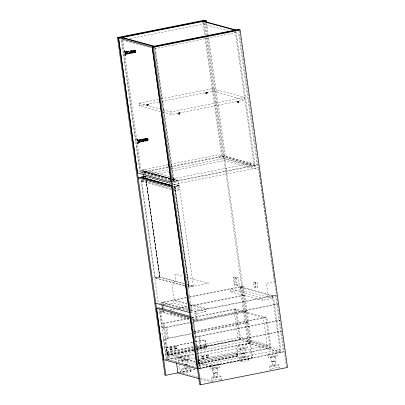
<?xml version="1.0" encoding="UTF-8"?>
<svg xmlns="http://www.w3.org/2000/svg" width="405" height="405" viewBox="0 0 405 405"><rect width="100%" height="100%" fill="white"/><g stroke="black" fill="none" stroke-linecap="round" stroke-linejoin="round"><path stroke-width="0.3" stroke-dasharray="2.02 1.52" d="M141.517 179.931L155.282 277.926L159.722 276.954L146.205 180.929M173.608 186.32L174.894 186.659L179.293 185.556L174.823 186.351L188.953 287.11L193.433 286.193L189.024 287.12L174.783 186.447L179.197 185.485L179.324 185.758M175.081 349.196L174.54 348.634L175.203 348.265M174.874 349.11L174.707 348.68L175.092 348.265M175.244 348.305L175.38 348.852L175.026 349.145M206.251 357.407L206.52 356.906L207.208 357.083L207.021 357.807L206.251 357.407L206.585 357.757M206.418 357.453L206.915 356.911M125.287 55.414C127.064 54.154 124.335 51.04 124.806 50.731C126.183 51.496 127.221 55.379 124.963 55.384L124.32 50.817M137.685 143.613C138.763 142.373 138.085 139.816 136.718 139.016L137.361 143.583C138.697 144.15 139.3 141.087 137.558 142.12L138.444 142.368L140.322 142.104L148.119 140.444L147.855 138.601L146.564 138.464L137.285 140.145L137.558 142.282L147.673 140.216L147.385 138.606L139.685 140.226L138.682 139.953L139.644 140.343L146.985 138.804L147.207 140.378L141.542 141.583L141.32 140.008M159.702 276.99L146.139 180.934L159.722 276.995L155.221 277.886L159.722 276.954L184.999 283.89M193.367 286.178L179.278 185.53L174.828 186.452L189.049 287.104L187.728 286.755M202.247 357.828C203.189 358.982 200.895 358.607 202.196 357.838M145.663 177.825L145.461 176.286L170.859 183.252M145.754 139.502L145.319 139.872L145.385 140.398L145.922 140.565L146.382 140.201L146.306 139.674L145.699 139.487L145.263 139.857L145.567 140.535L147.207 140.378M147.278 104.596L148.063 104.571L146.691 104.611L148.407 104.419L147.729 104.632M179.293 113.015L178.524 113.116L179.248 112.98M206.201 92.866L206.904 92.897L207.284 92.467L206.965 92.38L207.087 93.246A0.79 0.734 -74.7 0 1 205.639 93.535L205.517 92.669L207.304 92.497M237.472 101.488L238.201 101.402M147.85 105.27L147.845 104.971M147.911 105.178L147.658 105.492M179.207 114.185L178.878 113.957L179.025 113.501M206.105 93.388L206.241 93.12M237.811 102.035L238.12 101.685M238.368 102.354L238.474 101.888M238.515 102.197L237.791 102.176L238.317 102.419M174.803 186.411L173.578 186.077L174.909 186.437M159.707 277.03L184.984 283.925M173.264 183.91L179.182 185.475M184.812 285.97L155.252 277.916M178.959 113.577L178.888 113.871M179.359 114.139L179.435 113.466M206.727 93.631C204.935 93.737 207.983 94.001 206.378 93.023M179.218 185.536L173.163 183.835M134.592 50.6L128.922 51.805L129.144 53.384L134.814 52.179L134.592 50.6L133.539 50.362L135.042 50.407L135.209 52.058L125.18 54.047M137.265 140.176L140.039 140.16L147.931 138.48L148.225 140.581L140.332 142.261L137.614 142.266L137.786 143.502L138.11 143.527M146.716 105.265A0.79 0.734 -74.7 0 0 148.164 104.976L148.043 104.11L148.362 104.196L146.595 104.399L146.787 105.285A0.79 0.734 -74.7 0 0 148.235 104.996L148.139 104.323M178.139 112.985L179.926 112.808L180.048 113.673A0.79 0.734 -74.7 0 1 178.6 113.962L178.478 113.096L178.139 112.985L178.433 113.268L179.881 112.98L179.977 113.653A0.79 0.734 -74.7 0 1 178.529 113.942M178.165 113.177L179.881 112.98M237.062 101.255L238.849 101.078L238.965 101.944A0.79 0.734 -74.7 0 1 237.522 102.232L237.082 101.28L237.355 101.539L238.803 101.25L238.899 101.923A0.79 0.734 -74.7 0 1 237.452 102.212L237.355 101.539M237.087 101.447L238.803 101.25M129.818 52.868L134.814 52.179M142.211 141.067L146.175 140.272L145.83 140.54L145.182 140.125L145.77 139.507M145.739 177.815L145.516 176.281L145.785 177.815M184.974 364.47L186.857 364.454L185.308 364.905M184.381 368.844L187.419 368.439L184.422 368.904L183.981 365.998M214.235 373.157L217.277 372.752L217.834 376.736L216.285 377.187L214.797 377.141L214.235 373.157L217.277 372.752M214.797 377.141L217.834 376.736M241.729 353.332L244.767 352.927L245.329 356.911L243.78 357.362L242.286 357.316L241.729 353.332L244.767 352.927M242.286 357.316L245.329 356.911M272.145 361.63L275.182 361.225L275.744 365.209L274.195 365.659L272.707 365.614L272.145 361.63L275.182 361.225M272.707 365.614L275.744 365.209M147.218 104.92L147.491 104.763M147.319 104.849L147.147 105.163L147.896 105.027M206.14 93.191L206.413 93.034M238.469 102.288L238.191 102.44M127.433 53.354L126.542 53.592L127.55 53.865L129.225 53.531L128.967 51.693L127.286 52.022L126.284 51.749L127.246 52.139L128.922 51.805M139.831 141.553L138.94 141.796L139.943 142.069L147.319 140.52L147.061 138.682L145.937 138.561L146.985 138.804M145.496 176.357L170.849 183.212M189.008 287.079L187.718 286.715M147.293 104.672L148.017 104.556M135.057 50.438L135.209 52.058M133.098 50.59L133.66 50.741L133.883 52.321L133.316 52.169C131.655 50.028 135.523 49.638 134.536 51.987L135.26 51.987M133.316 52.159L134.536 51.987M145.491 138.788L146.058 138.945L146.276 140.52L145.714 140.368C144.048 138.227 147.916 137.842 146.934 140.186L147.673 140.216M145.714 140.358L146.934 140.186M133.377 51.303L132.916 51.668L133.225 52.351L132.901 52.174L132.825 51.643L133.285 51.278L133.873 51.46L133.944 51.992L133.523 52.366L132.941 52.184L132.87 51.658L133.306 51.288L133.913 51.47L133.984 52.002L133.169 52.336M171.73 348.933L171.376 349.373L171.781 349.859M171.725 349.804L172.084 349.363L171.679 348.877M145.765 176.2L145.82 177.623M268.135 297.037L266.379 283.419L274.468 281.566L258.8 170.404M207.816 355.833C208.489 355.514 207.765 354.385 208.342 355.463C208.074 356.552 206.864 355.099 207.968 354.977M125.717 55.328L125.393 55.298L125.221 54.067L127.939 54.062L135.827 52.382L135.533 50.276L134.146 50.129L124.907 52.078L125.788 52.326L127.666 52.063M126.284 51.749L133.559 50.493M131.382 50.888L131.827 50.595M124.806 50.731L124.867 51.972L134.166 50.261L135.462 50.397L135.721 52.24L134.425 52.103L131.007 52.822L130.8 51.693L131.007 52.761M135.721 52.24L127.924 53.905L125.16 53.926L132.126 52.696M147.931 138.48L146.544 138.333L137.3 140.277L138.186 140.525L140.059 140.267M138.682 139.953L145.952 138.692M143.775 139.087L144.226 138.793M148.119 140.444L146.823 140.302L143.405 141.021L143.193 139.892L143.4 140.96M138.626 142.008L144.519 140.899M237.993 101.706L238.51 101.898M171.512 347.242L171.168 347.551L171.315 348.092M171.472 348.118L171.816 347.814L171.669 347.272M170.211 347.505C169.918 348.913 169.255 347.829 170.323 347.495M170.171 348.376C170.465 346.969 171.123 348.052 170.054 348.386M170.485 349.186L170.08 349.576L170.318 350.077M170.368 350.072L170.773 349.677L170.535 349.176M126.304 51.88L127.119 51.718M126.542 53.592L129.838 53.111L130.238 52.792L129.965 52.199L129.382 52.275L129.19 52.726L129.99 52.974L129.878 52.174M138.697 140.084L139.512 139.922M138.94 141.796L142.145 141.284L142.575 140.727L142.018 140.368L141.588 140.925L142.231 141.31L142.666 140.753L142.271 140.378M135.533 50.276L127.641 51.956L124.922 51.962L125.16 54.078M135.462 50.397L128.663 51.865L128.922 53.703M132.111 51.582C130.567 51.172 130.911 53.617 132.258 52.635L132.111 51.582L130.861 51.708M144.509 139.786C142.96 139.371 143.304 141.821 144.656 140.834L144.509 139.786L143.481 139.968M206.985 92.841L205.613 92.882L205.71 93.555A0.79 0.734 -74.7 0 0 207.157 93.266L207.061 92.593L205.613 92.882M131.863 51.096L134.662 50.478L134.921 52.321L132.121 52.934M130.8 51.693L131.833 51.506L131.979 52.559L130.947 52.741M131.235 52.822L132.258 52.635M144.529 139.345L141.056 140.064L141.315 141.907M143.193 139.892L144.231 139.71L144.377 140.758L143.628 141.021M143.345 140.945L144.377 140.758M130.121 38.612L203.315 24.042L227.974 30.77M124.664 50.969L125.089 50.883M124.948 51.268L125.378 51.182M125.221 51.693L125.646 51.607M125.454 52.215L125.879 52.129M133.66 50.741L134.45 50.584M125.636 52.797L126.066 52.711M125.758 53.404L126.183 53.318M130.506 52.787L129.438 52.999M125.778 54.513L126.203 54.432M154.558 48.792L235.194 32.739L234.9 30.653M125.677 54.948L126.102 54.862M125.509 55.252L125.94 55.166M124.963 55.384L125.454 55.333M160.41 111.583L139.355 105.842L138.991 103.234L158.73 99.306M161.195 98.815L212.392 88.624L244.271 97.316L244.635 99.924L171.239 114.539L162.815 112.241M139.355 105.842L159.094 101.913M161.56 101.422L212.757 91.231L244.635 99.924M147.602 104.601L147.304 104.606L148.063 104.571M147.324 104.611L148.038 104.47M206.261 92.978L206.96 92.74M206.18 93.671L206.069 93.378L206.758 93.165M147.197 105.265L147.911 105.123M163.053 109.795L170.869 111.932L244.271 97.316M178.853 113.81L179.501 113.532M238.525 101.949L237.811 102.09M178.904 113.916L179.612 113.775M136.718 139.016L137.487 139.082L138.044 139.811L138.626 142.104L138.176 141.998M137.057 139.168L137.487 139.082M137.346 139.467L137.771 139.386M137.614 139.892L138.044 139.811M137.847 140.413L138.277 140.332M146.058 138.945L146.843 138.788M138.034 141.001L138.459 140.915M138.151 141.603L138.581 141.517M142.904 140.986L141.831 141.198M138.171 142.717L138.601 142.631M138.07 143.147L138.5 143.061M137.908 143.456L138.333 143.37M137.361 143.583L137.852 143.532M168.105 164.769L140.955 170.176L169.832 178.048M170.576 164.278L218.7 154.7L250.579 163.392L250.948 165.999L219.065 157.307L218.7 154.7M168.151 166.992L140.368 172.52L121.703 39.73M170.343 166.551L224.335 155.803L258.132 165.022L174.16 181.739L173.203 181.475L154.28 46.813M205.072 38.278L221.707 156.659L222.578 156.487L254.963 165.321L236.216 31.909M167.873 167.498L141.325 172.783L122.659 39.994M170.323 167.007L225.291 156.067L208.565 37.057M144.641 174.347L168.844 169.533M171.33 169.037L224.699 158.411L258.496 167.63L178.438 183.566L173.006 182.088M150.088 175.34L168.617 171.654M171.705 171.037L224.912 160.456L258.694 169.72M171.188 189.484L141.618 181.415L141.507 180.65L143.679 180.22L156.355 183.673M141.618 181.415L145.238 180.696M172.839 178.868L250.579 163.392M172.945 179.638L174.768 179.38L172.363 178.721M173.203 181.475L257.17 164.764L238.423 31.347M221.707 156.659L254.097 165.493L254.963 165.321M171.72 181.951L173.568 181.582L154.791 47.998M172.348 179.536L177.78 181.02L179.03 189.915L175.411 190.633L174.206 190.304M233.169 277.212L235.183 276.812L238.261 277.653L239.36 285.439L237.34 285.839L234.262 284.998L233.169 277.212L236.247 278.053L238.261 277.653M236.277 284.599L234.262 284.998L235.183 276.812L236.277 284.599L239.36 285.439M253.454 282.488L255.439 282.093L257.135 282.553L257.782 287.185L255.798 287.58L254.102 287.115L253.454 282.488L255.15 282.948L257.135 282.553M161.843 304.17L161.585 302.327L186.416 297.386M189.505 296.769L242.661 286.188L243.618 286.451L251.551 342.898L196.734 353.813M240.033 287.044L240.899 286.872L273.289 295.706L281.222 352.158L280.356 352.33L247.966 343.496L240.033 287.044L272.418 295.878L273.289 295.706M186.756 297.771L163.266 302.444L164.101 308.377M189.226 297.28L243.618 286.451M163.635 305.051L173.77 303.036L187.601 306.808M272.535 298.419L262.399 300.434L262.035 297.827L230.151 289.13L230.521 291.737L240.651 289.722L272.535 298.419L272.165 295.812M254.102 287.115L256.087 286.72L257.782 287.185M189.651 322.896L163.164 328.171L162.202 327.908L159.833 311.035L161.463 310.711M163.559 311.08L159.94 311.804L190.117 320.031M169.741 309.85L174.069 308.99M177.775 308.251L187.667 306.281M190.137 305.79L243.911 295.088L244.868 295.346L190.477 306.175M164.516 311.344L160.896 312.063L163.164 328.171M170.08 310.235L174.408 309.374M178.114 308.635L188.006 306.666M191.155 310.397L195.382 311.546L276.453 295.407L275.496 295.149L195.149 311.141L196.4 320.041M190.006 312.301L191.848 311.936L174.236 186.614M190.244 305.021L205.284 309.126L205.649 311.734L195.514 313.748L191.302 312.599M195.316 361.584L167.356 353.96L163.043 323.281L189.029 318.107M192.122 317.49L235.432 308.868L266.748 317.414L271.056 348.092L198.673 362.5M163.043 323.281L164 323.539L189.368 318.492M191.843 318.001L236.388 309.131L240.697 339.81L196.152 348.68M162.202 327.908L189.93 322.39M193.018 321.772L246.174 311.192L247.131 311.455L192.739 322.284M194.02 331.437L265.791 317.15L270.1 347.829L198.334 362.116M194.359 331.822L266.748 317.414M196.455 367.492L166.622 359.356L163.757 338.955L191.479 333.431M193.954 332.94L247.723 322.238L248.68 322.496L194.294 333.325M163.757 338.955L164.714 339.213L191.818 333.816M196 337.127L279.966 320.411L279.01 320.152L195.043 336.864L196 337.127L193.631 320.254L192.421 319.925M193.944 350.482L168.08 355.63L167.29 355.418L166.192 347.591L192.674 342.321M195.134 341.83L205.158 339.916L206.191 347.277L206.641 347.399L206.277 344.792L195.807 346.877M166.192 347.591L192.841 342.367M195.306 341.876L205.158 339.916M193.312 346.564L167.948 351.611L196.749 359.468M195.787 346.072L240.332 337.203L269.735 345.222L197.969 359.508M193.711 349.976L167.842 355.124L167.478 352.517L193.342 347.368M167.478 352.517L193.514 347.414M195.974 346.923L206.444 344.837L206.879 347.905L196.405 349.991M167.356 353.96L193.96 348.664M196.435 348.168L239.74 339.547L271.056 348.092M197.554 348.173L281.521 331.457L280.564 331.194L196.597 347.91L197.554 348.173L200.419 368.575L284.386 351.859L283.429 351.596L199.462 368.312L192.78 320.76L276.747 304.044L277.703 304.307L193.737 321.023L192.532 320.689M193.681 349.171L168.313 354.218L164 323.539M166.359 347.637L167.392 355.003L193.873 349.733M196.339 349.242L206.191 347.277M196.172 349.485L206.641 347.399M167.29 355.418L193.772 350.143M196.233 349.652L206.089 347.692L206.879 347.905M194.506 351.575L167.214 357.007L196.086 364.885M196.987 351.079L247.855 340.954L279.733 349.652L280.098 352.259M165.012 359.478L166.242 359.235L196.268 367.421M166.622 359.356L194.405 353.823M196.876 353.332L250.594 342.64L251.551 342.898M247.966 343.496L248.837 343.318L281.222 352.158M194.253 354.304L167.584 359.615L164.714 339.213M236.869 348.563L237.735 355.884L198.936 363.604L197.903 356.243L236.869 348.563L237.968 356.39L199.169 364.11L198.379 363.898L237.178 356.172L237.968 356.39M198.293 363.285L197.949 360.83L236.748 353.104L237.284 355.757L237.735 355.884M197.949 360.83L236.92 353.15M237.284 355.757L198.485 363.482L198.936 363.604M199.098 365.705L279.733 349.652M179.197 372.17L194.709 369.082M199.052 368.216L251.788 357.716L252.745 357.979L207.694 37.417M198.025 368.773L199.868 368.408L192.648 317.019M179.131 372.63L195.666 369.34M199.387 368.601L252.745 357.979M145.486 176.58L170.89 183.465M206.555 92.846L206.94 92.826M206.626 92.861L206.226 92.877M208.064 308.995L189.915 304.084M206.651 355.225L206.201 355.555L206.373 356.091M206.418 356.111L206.864 355.782L206.697 355.246M203.325 358.466C204.707 357.888 202.505 357.149 203.28 358.44M176.256 346.331C175.061 346.574 176.59 347.824 176.428 346.538C176.464 345.764 176.732 347.758 175.993 347.186M147.455 104.753L147.835 104.895M179.162 113.405L179.471 113.476M171.629 347.237L170.971 347.622L171.528 348.173M171.356 348.123L172.014 347.738L171.457 347.191M176.494 348.001L176.038 348.315L176.185 348.857M176.226 348.892L176.686 348.578L176.54 348.037M203.34 355.889C202.449 356 203.3 357.493 202.682 356.273M203.067 356.775C203.836 354.988 204.206 357.007 202.956 356.749M208.21 356.653C207.395 356.876 208.033 358.243 207.583 356.916C208.302 355.777 209.188 357.974 207.826 357.514M207.937 357.539L208.398 357.23L208.317 356.678M155.221 277.87L184.705 285.895M202.034 356.147L201.579 356.456L201.725 357.002M201.766 357.033L202.227 356.724L202.08 356.182M174.914 349.15L175.578 348.776L175.036 348.219M206.626 357.797L207.092 357.499L206.955 356.952M137.204 138.93L137.32 140.165M241.785 361.432L240.909 361.442A4.718 0.739 -8 0 1 241.517 360.242A4.718 0.739 -8 0 1 248.386 359.549L248.695 359.63M183.875 372.959L182.999 372.97A4.718 0.739 -8 0 1 183.607 371.775A4.718 0.739 -8 0 1 190.477 371.076L190.785 371.157M133.675 51.319L133.093 51.435L132.997 52.199M129.965 52.199L129.306 52.503L129.58 53.095M145.684 139.482L146.266 139.659L146.342 140.191L145.906 140.56L145.284 140.155M142.363 140.403L141.704 140.707L141.973 141.299M135.827 52.382L133.777 52.068M148.225 140.581L146.175 140.272M174.879 346.548C172.95 347.89 176.438 347.48 175.152 346.645M175.051 346.594L174.489 346.903L174.763 347.49M174.595 347.444L175.102 347.242L175.071 346.675M171.497 349.793C173.71 349.383 170.075 348.396 171.669 349.839M271.33 369.735A4.733 0.739 -8 0 1 271.917 368.535A4.733 0.739 -8 0 1 278.812 367.831L279.111 367.927M176.362 346.351L175.643 346.589L176.053 347.212M208.074 355.003L207.355 355.241L207.876 355.884M147.223 105.391L147.506 105.538M203.452 355.914L202.844 355.954L202.049 357.073L201.381 356.532L201.867 356.101L202.419 356.648M170.156 347.45L170.434 347.52M169.943 348.361L170.221 348.432M187.5 303.431L174.175 299.796L172.241 286.315L175.775 280.007L174.93 274.069L183.936 276.524M186.346 277.182L208.646 283.242L193.544 286.229L187.404 284.507M233.994 32.41L235.194 32.739M122.674 40.095L150.949 47.805M131.979 52.559L131.772 51.491M126.527 53.46L127.469 53.718M207.061 92.593L207.33 92.689M138.991 103.234L160.046 108.975M144.231 139.71L144.317 140.743M144.656 140.834L144.453 139.771M138.92 141.664L139.867 141.917M169.72 176.651L143.851 169.599L144.22 172.206M172.125 177.309L175.735 178.296L176.099 180.903M142.514 170.652L169.584 178.038M172.591 178.858L174.393 179.349M142.889 170.682L143.345 171.274L169.811 178.494M172.819 179.314L175.223 179.972M170.227 178.823L144.276 171.74L144.57 173.826M172.641 179.481L178.068 180.959L178.438 183.566M141.067 170.94L169.938 178.818M169.938 178.878L143.988 171.801L144.236 173.578M170.085 179.263L143.264 171.943L143.522 173.785M172.489 179.916L177.056 181.162M169.963 179.567L143.497 172.348L143.345 171.274M172.368 180.225L175.375 181.045M170.196 180.655L139.983 172.398L121.12 38.191M173.294 184.108L179.314 185.763M173.867 187.373L178.094 188.527M156.705 183.824L169.978 187.444M173.856 188.446L179.03 189.915M141.507 180.65L171.082 188.715M174.099 189.54L175.304 189.869M230.521 291.737L262.399 300.434M187.328 284.619L193.408 286.224M187.237 304.201L173.401 300.429L173.77 303.036M190.608 307.633L205.649 311.734M187.93 309.172L162.309 302.186L162.562 303.963M190.674 309.921L196.106 311.404L197.356 320.299L192.527 318.983M161.585 302.327L188.138 309.572M188.249 310.954L158.223 302.763L140.965 179.947M191.59 317.596L196.415 318.912M162.607 310.767L163.817 311.096M170.454 312.908L189.16 318.011M192.178 318.836L195.802 319.823M170.201 312.893L188.305 317.829M159.833 311.035L189.403 319.1M248.376 359.539L248.822 359.66A4.718 0.739 -8 0 1 247.055 360.688A4.718 0.739 -8 0 1 241.851 361.437M278.792 367.836L279.237 367.958A4.733 0.739 -8 0 1 279.379 368.125L278.903 364.789A4.733 0.739 -8 0 0 271.978 365.062A4.733 0.739 -8 0 0 271.785 366.383A4.733 0.739 -8 0 0 278.908 364.789M197.903 356.243L199.169 364.11M202.925 358.101C204.895 359.777 203.35 355.909 203.092 358.126M195.706 361.822L178.205 357.048L179.066 363.184M198.723 362.647L212.002 366.267L214.073 380.994M167.392 355.003L167.842 355.124M195.661 362.971L175.745 357.539L176.433 362.445M198.678 363.796L209.542 366.758M198.668 368.079L199.868 368.408M199.462 368.312L200.419 368.575M190.466 371.071L190.912 371.193A4.718 0.739 -8 0 1 189.145 372.215A4.718 0.739 -8 0 1 183.946 372.964M221.327 379.485L220.882 379.363L221.206 379.455M197.863 377.161L180.362 372.387L179.157 363.796M200.278 377.819L214.159 381.606M200.232 378.969L211.699 382.097M159.935 277.025L146.261 180.746M179.309 113.096L178.549 113.218M147.258 105.401L147.147 105.108M147.445 138.611L147.607 140.257M239.289 30.983L267.978 235.092M268.064 235.715L284.695 354.051M284.786 354.674L286.193 364.692M286.279 365.32L286.543 367.198M275.496 295.149L283.429 351.596M235.168 30.826L254.097 165.493M272.418 295.878L280.356 352.33M277.228 352.796A4.733 0.739 -8 0 1 270.1 354.39A4.733 0.739 -8 0 1 270.292 353.069A4.733 0.739 -8 0 1 277.228 352.796L277.688 356.142A4.733 0.739 -8 0 1 270.57 357.736A4.733 0.739 -8 0 1 270.763 356.415A4.733 0.739 -8 0 1 277.693 356.142M275.354 356.451A2.364 0.37 -8 0 1 271.79 357.25A2.364 0.37 -8 0 1 271.887 356.592A2.364 0.37 -8 0 1 275.354 356.451L276.002 361.113A2.364 0.37 -8 0 1 272.443 361.913A2.364 0.37 -8 0 1 272.54 361.25A2.364 0.37 -8 0 1 276.007 361.113M270.672 357.078L271.325 361.736M267.862 354.041L268.333 357.387M269.548 366.034L270.019 369.38M255.439 282.093L256.087 286.72M255.15 282.948L255.798 287.58M206.631 23.277L208.216 34.552M205.674 23.014L207.345 34.916M204.712 22.756L206.388 34.648M206.737 37.154L251.788 357.716M203.826 23.07L205.497 34.972M205.851 37.478L222.578 156.487M240.899 286.872L248.837 343.318M202.945 21.435L203.315 24.042M212.392 88.624L212.757 91.231M240.286 287.115L240.651 289.722M247.855 340.954L248.219 343.561M202.784 21.991L204.631 35.144M246.807 344.498A4.733 0.739 -8 0 1 239.684 346.093A4.733 0.739 -8 0 1 239.876 344.771A4.733 0.739 -8 0 1 246.807 344.498L247.268 347.844M248.493 356.491A4.733 0.739 -8 0 1 241.37 358.086A4.733 0.739 -8 0 1 241.562 356.764A4.733 0.739 -8 0 1 248.493 356.491L248.953 359.837M236.247 278.053L237.34 285.839M244.934 348.158A2.364 0.37 -8 0 1 241.375 348.953A2.364 0.37 -8 0 1 241.471 348.295A2.364 0.37 -8 0 1 244.934 348.158L245.587 352.816A2.364 0.37 -8 0 1 242.028 353.616A2.364 0.37 -8 0 1 242.124 352.952A2.364 0.37 -8 0 1 245.592 352.816M235.432 308.868L239.74 339.547M240.256 348.781L240.909 353.438M237.446 345.743L237.917 349.09M239.132 357.736L239.603 361.083M236.748 353.104L237.178 356.172M219.318 364.323A4.733 0.739 -8 0 1 212.19 365.917A4.733 0.739 -8 0 1 212.382 364.601A4.733 0.739 -8 0 1 219.318 364.323L219.778 367.669A4.733 0.739 -8 0 1 212.66 369.264A4.733 0.739 -8 0 1 212.853 367.948A4.733 0.739 -8 0 1 219.788 367.669M221.003 376.316A4.733 0.739 -8 0 1 213.875 377.911A4.733 0.739 -8 0 1 214.068 376.594A4.733 0.739 -8 0 1 221.003 376.316L221.464 379.662A4.718 0.739 -8 0 0 221.322 379.49M217.444 367.983A2.364 0.37 -8 0 1 213.881 368.778A2.364 0.37 -8 0 1 213.977 368.12A2.364 0.37 -8 0 1 217.444 367.983L218.093 372.641A2.364 0.37 -8 0 1 214.534 373.44A2.364 0.37 -8 0 1 214.63 372.777A2.364 0.37 -8 0 1 218.098 372.641M212.762 368.606L213.42 373.263M209.952 365.568L210.423 368.914M211.638 377.561L212.109 380.908M204.991 339.871L206.089 347.692M170.869 111.932L171.239 114.539M155.323 47.699L174.16 181.739M198.121 360.875L198.415 362.961M188.902 356.025A4.733 0.739 -8 0 1 181.774 357.62A4.733 0.739 -8 0 1 181.966 356.304A4.733 0.739 -8 0 1 188.902 356.025L189.363 359.372M191.049 371.365L190.578 368.018A4.733 0.739 -8 0 1 183.819 369.598A4.733 0.739 -8 0 1 182.969 368.459A4.733 0.739 -8 0 1 190.451 367.841M187.029 359.686A2.364 0.37 -8 0 1 183.465 360.48A2.364 0.37 -8 0 1 183.561 359.822A2.364 0.37 -8 0 1 187.029 359.686L187.677 364.343M186.857 364.454L187.181 366.733M187.262 367.3L187.419 368.439M182.346 360.308L182.837 363.801M179.536 357.271L180.007 360.617M181.222 369.264L181.693 372.61M134.875 50.412L135.098 51.992M147.273 138.616L147.496 140.191M134.668 50.443L134.89 52.022M147.066 138.647L147.283 140.226M134.055 50.422L134.278 52.002M146.453 138.626L146.676 140.201M133.852 50.433L134.07 52.007M146.245 138.631L146.468 140.211M133.367 50.483L133.584 52.063M145.76 138.687L145.982 140.267M133.199 50.524L133.422 52.103M145.592 138.728L145.815 140.307M132.055 51.567L132.202 52.62M131.2 50.959L130.769 51.111M143.593 139.163L143.162 139.315M131.149 51.784L131.296 52.837M143.542 139.988L143.694 141.041M141.36 139.892L141.618 141.735M127.641 51.956L127.939 54.062M140.039 140.16L140.332 142.261M127.286 52.022L127.55 53.865M139.685 140.226L139.943 142.069M162.977 306.929L163.144 308.114M126.228 52.134L126.522 54.235M138.621 140.332L138.92 142.439M126.218 52.24L126.476 54.083M138.611 140.444L138.869 142.282M126.228 53.804L125.778 53.794M125.834 52.21L126.127 54.316M138.227 140.413L138.525 142.514M125.788 52.326L126.051 54.169M138.186 140.525L138.444 142.368M167.645 352.563L168.08 355.63M159.109 308.463L166.242 359.235M220.791 380.128A4.718 0.739 -8 0 1 220.031 380.386M212.706 381.211A4.718 0.739 -8 0 1 214.539 379.946A4.718 0.739 -8 0 1 220.892 379.374M184.214 364.485A2.364 0.37 -8 0 1 187.616 364.257A2.364 0.37 -8 0 1 185.293 365.037M169.913 349.53C170.723 351.51 171.371 347.981 169.913 349.53M201.624 358.182C202.434 360.156 203.082 356.633 201.624 358.182M206.034 355.509C206.585 357.564 207.684 354.157 206.034 355.509M175.871 348.27C176.337 350.34 177.572 346.979 175.871 348.27M263.326 317.642L233.928 309.623L237.872 337.694L267.275 345.713L263.326 317.642M166.779 327.448L165.822 327.189L167.376 338.231L168.333 338.494L166.779 327.448M199.619 336.408L198.663 336.145L200.217 347.191L201.174 347.45L199.619 336.408M240.155 349.439A4.733 0.739 -8 0 0 247.278 347.844A4.733 0.739 -8 0 0 240.347 348.118A4.733 0.739 -8 0 0 240.155 349.439M182.245 360.966A4.733 0.739 -8 0 0 189.368 359.372A4.733 0.739 -8 0 0 182.437 359.65A4.733 0.739 -8 0 0 182.245 360.966"/><path stroke-width="0.61" d="M141.143 177.147L141.127 177.446L144.838 176.423L141.143 177.147L141.107 177.466L171.801 185.839M141.158 177.142L171.852 185.515M141.097 177.233L171.771 185.627M178.291 372.797L165.883 375.268L164.926 375.01L117.501 37.543L204.363 20.25L206.277 20.771L206.454 22.027M117.501 37.543L118.457 37.802L205.32 20.513M118.574 38.055L152.153 47.238L171.107 182.073L137.523 172.889L118.574 38.055L121.034 37.569L154.619 46.747M206.277 20.771L122.31 37.488L122.457 38.531M154.189 46.185L238.16 29.469L240.074 29.99L287.499 367.457L200.637 384.75L199.68 384.487L152.255 47.02L239.117 29.732M152.153 47.238L154.001 46.869M152.255 47.02L153.211 47.284L240.074 29.99M156.558 308.337L190.188 317.51L197.407 368.894L163.782 359.721L156.558 308.337L159.018 307.846L190.244 316.366M121.353 37.225L155.145 46.443M171.836 185.956L140.611 177.441L138.151 177.927L171.776 187.1L189.388 312.422L155.763 303.254M199.022 378.64L177.901 372.878L176.519 363.062M153.211 47.284L200.637 384.75M143.608 174.398L143.952 176.853M161.929 304.783L162.537 309.076M118.457 37.802L165.883 375.268M203.563 21.192L202.692 21.364L235.082 30.203L235.948 30.026L203.563 21.192"/></g></svg>
